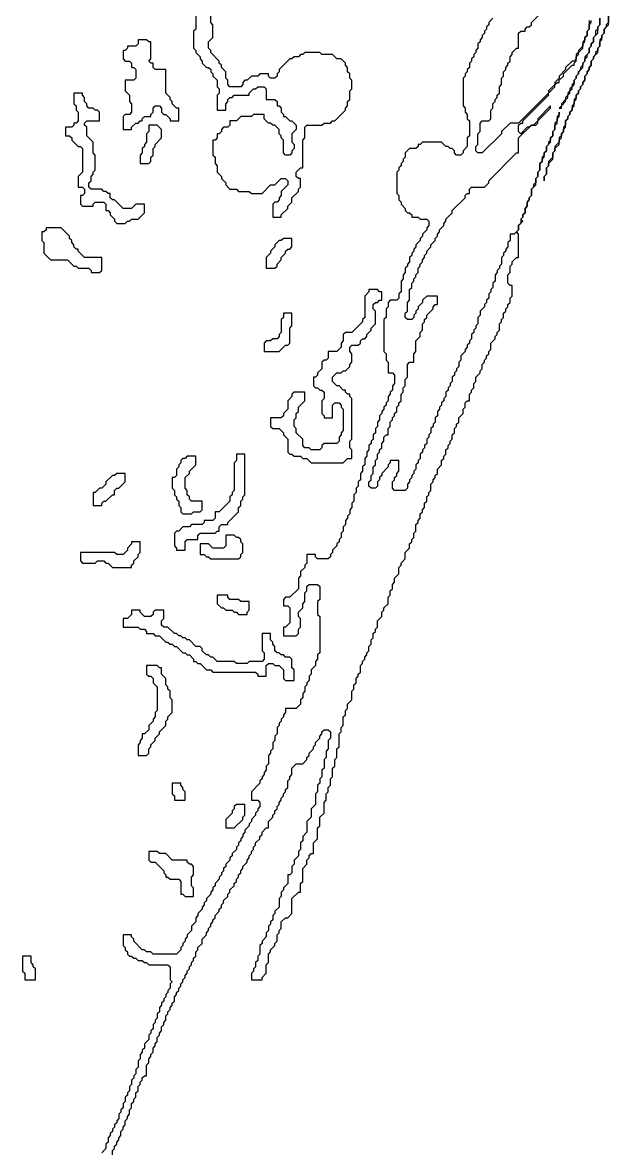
# Model space of a CAD drawing. Header units: metres. Extents: x 0 to 1000, y 0 to 1405.
# Drawn here: x 73.2 to 141.7, y 601.8 to 734 of the extents above; entities that cross this region are included whole.
import ezdxf

# ---------------------------------------------------------------- set-up
doc = ezdxf.new("R2010")
doc.units = ezdxf.units.M

msp = doc.modelspace()

# ---------------------------------------------------------------- linework, layer by layer
for points in [[(139.5, 734.25), (139.5, 733.25), (139.25, 733), (139.25, 732.5), (139, 732.25), (139, 732), (138.75, 731.75), (138.75, 731.25), (138.25, 730.75), (138.25, 730.5), (138, 730.25), (138, 729.75), (137.75, 729.5), (137.5, 729.5), (136.75, 728.75), (136.75, 728.5), (136, 727.75), (136, 727.5), (135.5, 727), (135.5, 726.75), (134.75, 726), (134.75, 725.75), (131.25, 722.25), (130.25, 722.25), (129.25, 721.25), (129.25, 721), (127, 718.75), (126.5, 718.75), (126.25, 719), (126.25, 719.5), (126.5, 719.75), (126.5, 721), (126.75, 721.25), (126.75, 722.25), (127, 722.5), (127.75, 722.5), (128, 722.75), (128, 723.75), (128.25, 724), (128.25, 724.5), (128.5, 724.75), (128.5, 725), (128.75, 725.25), (128.75, 725.5), (129, 725.75), (129, 726.5), (129.25, 726.75), (129.25, 727.5), (129.5, 727.75), (129.5, 728.25), (129.75, 728.5), (129.75, 728.75), (130, 729), (130, 729.25), (130.25, 729.5), (130.25, 730), (130.5, 730.25), (130.5, 730.5), (131, 731), (131.25, 731), (131.25, 732.75), (131.5, 733), (132, 733), (132, 733.25), (132.25, 733.5), (132.5, 733.5), (132.75, 733.75), (132.75, 734), (134, 735.25)], [(128.25, 734.5), (127.75, 734), (127.75, 733.75), (127.5, 733.5), (127.5, 733.25), (127.25, 733), (127.25, 732.75), (127, 732.5), (127, 732.25), (126.75, 732), (126.75, 731.75), (126.5, 731.5), (126.5, 731), (126.25, 730.75), (126.25, 730.5), (126, 730.25), (126, 730), (125.75, 729.75), (125.75, 729.5), (125.5, 729.25), (125.5, 728.75), (125.25, 728.5), (125.25, 728.25), (125, 728), (125, 727.75), (124.75, 727.5), (124.75, 724.25), (125, 724), (125, 723.5), (125.25, 723.25), (125.25, 722.75), (125.5, 722.5), (125.5, 720.75), (125.25, 720.5), (125.25, 719.5), (124.75, 719), (124.75, 718.75), (124.5, 718.5), (124, 718.5), (123.75, 718.75), (123.75, 719), (123.5, 719.25), (123.25, 719.25), (123, 719.5), (122.75, 719.5), (122.25, 720), (120, 720), (119.75, 719.75), (119.5, 719.75), (119.5, 719.5), (119.25, 719.25), (118.5, 719.25), (118, 718.75), (118, 718.25), (117.75, 718), (117.75, 717.75), (117.5, 717.5), (117.5, 717.25), (117.25, 717), (117.25, 716.75), (117, 716.5), (117, 714), (117.25, 713.75), (117.25, 713.25), (117.5, 713), (117.5, 712.75), (118, 712.25), (118, 712), (118.25, 711.75), (118.5, 711.75), (118.75, 711.5), (118.75, 711.25), (119.5, 711.25), (119.75, 711), (120.5, 711), (120.75, 710.75), (120.75, 710.25), (120.5, 710), (120.5, 709.75), (120, 709.25), (120, 709), (119.75, 708.75), (119.75, 708.5), (119.25, 708), (119.25, 707.75), (119, 707.5), (119, 707.25), (118.75, 707), (118.75, 706.75), (118.5, 706.5), (118.5, 706), (118.25, 705.75), (118.25, 705.5), (118, 705.25), (118, 704.75), (117.75, 704.5), (117.75, 704), (117.5, 703.75), (117.5, 702.5), (117.25, 702.25), (117.25, 701.75), (117, 701.5), (116.25, 701.5), (116, 701.25), (116, 700.75), (115.75, 700.5), (115.75, 699.5), (115.5, 699.25), (115.5, 695.5), (115.75, 695.25), (115.75, 694.5), (116, 694.25), (116, 693), (116.5, 693), (116.75, 692.75), (116.75, 691.75), (116.5, 691.5), (116.5, 691), (116.25, 690.75), (116.25, 690.5), (116, 690.25), (116, 689.75), (115.75, 689.5), (115.75, 689.25), (115.5, 689), (115.5, 688.75), (115.25, 688.5), (115.25, 688.25), (115, 688), (115, 687.5), (114.75, 687.25), (114.75, 686.75), (114.5, 686.5), (114.5, 686), (114.25, 685.75), (114.25, 685.25), (114, 685), (114, 684.75), (113.75, 684.5), (113.75, 684), (113.5, 683.75), (113.5, 683.25), (113.25, 683), (113.25, 682.25), (113, 682), (113, 681.5), (112.75, 681.25), (112.75, 680.5), (112.5, 680.25), (112.5, 679.75), (112.25, 679.5), (112.25, 679), (112, 678.75), (112, 678), (111.75, 677.75), (111.75, 677.25), (111.5, 677), (111.5, 676.5), (111.25, 676.25), (111.25, 676), (111, 675.75), (111, 675.25), (110.75, 675), (110.75, 674.5), (110.5, 674.25), (110.5, 673.75), (110.25, 673.5), (110.25, 673.25), (110, 673), (110, 672.75), (109.5, 672.25), (109.5, 672), (109.25, 671.75), (109.25, 671.5), (109, 671.25), (107.75, 671.25), (107.5, 671.5), (107.5, 671.75), (106.5, 671.75), (106.5, 670.75), (106.25, 670.5), (106.25, 670.25), (105.75, 669.75), (105.75, 669.25), (105.5, 669), (105.5, 667.75), (104.5, 666.75), (104, 666.75), (103.75, 666.5), (103.75, 665.75), (104.25, 665.75), (104.5, 665.5), (104.5, 663.75), (104, 663.25), (103.75, 663.25), (103.75, 662.25), (105.25, 662.25), (105.5, 662.5), (105.5, 663), (105.75, 663.25), (105.75, 664.25), (105.5, 664.5), (105.5, 665), (106, 665.5), (106, 666), (106.25, 666.25), (106.25, 667.25), (106.5, 667.5), (106.5, 668), (106.75, 668.25), (107.75, 668.25), (108, 668), (108, 666.5), (107.75, 666.25), (107.75, 664.75), (108, 664.5), (108, 660.25), (107.75, 660), (107.75, 659.5), (107.5, 659.25), (107.5, 658.75), (107, 658.25), (107, 657.75), (106.75, 657.5), (106.75, 657), (106.5, 656.75), (106.5, 656.5), (106.25, 656.25), (106.25, 655.75), (106, 655.5), (106, 655), (105.75, 654.75), (105.75, 654.25), (105.25, 653.75), (104, 653.75), (104, 653.25), (103.75, 653), (103.75, 652.75), (103.5, 652.5), (103.5, 652.25), (103.25, 652), (103.25, 651.75), (103, 651.5), (103, 650.75), (102.75, 650.5), (102.75, 650), (102.5, 649.75), (102.5, 649), (102.25, 648.75), (102.25, 648.5), (102, 648.25), (102, 647.25), (101.75, 647), (101.75, 646.5), (101.5, 646.25), (101.5, 646), (101.25, 645.75), (101.25, 645.5), (101, 645.25), (101, 645), (100, 644), (100, 643), (100.75, 643), (101, 642.75), (101, 642.25), (100.75, 642), (100.75, 641.75), (100.5, 641.5), (100.5, 641.25), (100, 640.75), (100, 640.5), (99.75, 640.25), (99.75, 640), (99.25, 639.5), (99.25, 639.25), (99, 639), (99, 638.75), (98.75, 638.5), (98.75, 638.25), (98.5, 638), (98.5, 637.75), (98.25, 637.5), (98.25, 637.25), (97.75, 636.75), (97.75, 636.5), (97.5, 636.25), (97.5, 636), (97, 635.5), (97, 635.25), (96.75, 635), (96.75, 634.75), (96.5, 634.5), (96.5, 634.25), (96.25, 634), (96.25, 633.75), (95.75, 633.25), (95.75, 633), (95.5, 632.75), (95.5, 632.5), (95.25, 632.25), (95.25, 632), (94.75, 631.5), (94.75, 631.25), (94.5, 631), (94.5, 630.75), (94.25, 630.5), (94.25, 630.25), (93.75, 629.75), (93.75, 629.5), (93.5, 629.25), (93.5, 628.75), (93, 628.25), (93, 627.75), (92.5, 627.25), (92.5, 627), (92.25, 626.75), (92.25, 626.5), (92, 626.25), (92, 626), (91.75, 625.75), (91.75, 625.5), (91.25, 625), (88.5, 625), (88.25, 625.25), (87.75, 625.25), (87.5, 625.5), (87.25, 625.5), (86.25, 626.5), (86.25, 626.75), (86, 627), (86, 627.25), (85, 627.25), (85, 626), (85.25, 625.75), (85.25, 625.5), (85.5, 625.25), (85.5, 625), (85.75, 624.75), (86, 624.75), (86.25, 624.5), (86.5, 624.5), (86.75, 624.25), (87.25, 624.25), (87.5, 624), (87.75, 624), (88, 623.75), (90.25, 623.75), (90.5, 623.5), (90.5, 622), (90.75, 621.75), (90.5, 621.5), (90.5, 621), (90.25, 620.75), (90.25, 620.5), (90, 620.25), (90, 620), (89.75, 619.75), (89.75, 619.5), (89.5, 619.25), (89.5, 619), (89.25, 618.75), (89.25, 618.25), (89, 618), (89, 617.5), (88.75, 617.25), (88.75, 617), (88.5, 616.75), (88.5, 616.25), (88.25, 616), (88.25, 615.75), (88, 615.5), (88, 615), (87.5, 614.5), (87.5, 614), (87.25, 613.75), (87.25, 613.5), (87, 613.25), (87, 612.75), (86.75, 612.5), (86.75, 611.75), (86.5, 611.5), (86.5, 611), (86.25, 610.75), (86.25, 610.5), (86, 610.25), (86, 609.75), (85.75, 609.5), (85.75, 609), (85.5, 608.75), (85.5, 608.5), (85.25, 608.25), (85.25, 607.75), (85, 607.5), (85, 607), (84.75, 606.75), (84.75, 606.5), (84.5, 606.25), (84.5, 605.75), (84.25, 605.5), (84.25, 605.25), (84, 605), (84, 604.75), (83.75, 604.5), (83.75, 604.25), (83.5, 604), (83.5, 603.75), (83.25, 603.5), (83.25, 603), (83, 602.75), (83, 602.25), (82.5, 601.75)], [(83.75, 601.5), (83.75, 602), (84, 602.25), (84, 602.5), (84.25, 602.75), (84.25, 603), (84.5, 603.25), (84.5, 603.5), (84.75, 603.75), (84.75, 604.25), (85, 604.5), (85, 604.75), (85.25, 605), (85.25, 605.5), (85.5, 605.75), (85.5, 606), (85.75, 606.25), (85.75, 606.75), (86, 607), (86, 607.5), (86.25, 607.75), (86.25, 608), (86.5, 608.25), (86.5, 608.75), (86.75, 609), (86.75, 609.5), (87, 609.75), (87, 610), (87.25, 610.25), (87.25, 610.5), (87.5, 610.75), (87.75, 610.75), (87.75, 612), (88, 612.25), (88, 612.75), (88.25, 613), (88.25, 613.25), (88.5, 613.5), (88.5, 614), (88.75, 614.25), (88.75, 614.5), (89, 614.75), (89, 615.25), (89.25, 615.5), (89.25, 615.75), (89.5, 616), (89.5, 616.5), (89.75, 616.75), (89.75, 617), (90, 617.25), (90, 617.75), (90.25, 618), (90.25, 618.25), (90.5, 618.5), (90.5, 618.75), (90.75, 619), (90.75, 619.25), (91, 619.5), (91, 620), (91.25, 620.25), (91.25, 620.5), (91.5, 620.75), (91.5, 621), (91.75, 621.25), (91.75, 621.5), (92, 621.75), (92, 622), (92.25, 622.25), (92.25, 622.5), (92.5, 622.75), (92.5, 623), (92.75, 623.25), (92.75, 623.5), (93, 623.75), (93, 624), (93.25, 624.25), (93.25, 624.5), (93.5, 624.75), (93.5, 625.25), (93.75, 625.5), (93.75, 625.75), (94.25, 626.25), (94.25, 626.75), (94.75, 627.25), (94.75, 627.5), (95, 627.75), (95, 628), (95.25, 628.25), (95.25, 628.5), (95.5, 628.75), (95.5, 629), (95.75, 629.25), (95.75, 629.5), (96.25, 630), (96.25, 630.25), (96.5, 630.5), (96.5, 630.75), (96.75, 631), (96.75, 631.25), (97.25, 631.75), (97.25, 632), (97.5, 632.25), (97.5, 632.5), (98, 633), (98, 633.25), (98.25, 633.5), (98.25, 633.75), (98.5, 634), (98.5, 634.25), (98.75, 634.5), (98.75, 634.75), (99, 635), (99, 635.25), (99.5, 635.75), (99.5, 636), (99.75, 636.25), (99.75, 636.5), (100, 636.75), (100, 637), (100.25, 637.25), (100.25, 637.5), (100.5, 637.75), (100.5, 638), (101, 638.5), (101, 638.75), (101.25, 639), (101.25, 639.25), (101.75, 639.75), (102, 639.75), (102, 640.5), (102.5, 641), (102.5, 641.25), (102.75, 641.5), (102.75, 641.75), (103, 642), (103, 642.25), (103.25, 642.5), (103.25, 642.75), (103.5, 643), (103.5, 643.25), (103.75, 643.5), (103.75, 643.75), (104, 644), (104, 644.25), (104.25, 644.5), (104.25, 645.25), (104.5, 645.5), (104.5, 645.75), (104.75, 646), (104.75, 646.75), (105.25, 647.25), (106, 647.25), (106.5, 647.75), (106.5, 648), (106.75, 648.25), (106.75, 648.5), (107.25, 649), (107.25, 649.25), (107.5, 649.5), (107.5, 649.75), (108, 650.25), (108, 650.5), (108.25, 650.75), (108.25, 651), (108.5, 651.25), (109, 651.25), (109.25, 651), (109.25, 650.25), (109, 650), (109, 649), (108.75, 648.75), (108.75, 648), (108.5, 647.75), (108.5, 646.75), (108.25, 646.5), (108.25, 645.75), (108, 645.5), (108, 645), (107.75, 644.75), (107.75, 644), (107.5, 643.75), (107.5, 642.5), (107, 642), (107, 641), (106.5, 640.5), (106.5, 639.25), (106, 638.75), (106, 638.25), (105.75, 638), (105.75, 637.25), (105.5, 637), (105.5, 636.5), (105, 636), (105, 635.5), (104.75, 635.25), (104.75, 634.5), (104.5, 634.25), (104.25, 634.25), (104.25, 633.25), (103.75, 632.75), (103.75, 632.5), (103.5, 632.25), (103.5, 631.75), (103.25, 631.5), (103.25, 630.5), (102.75, 630), (102.75, 629.75), (102.5, 629.5), (102.5, 629), (102.25, 628.75), (102.25, 628.5), (102, 628.25), (102, 627.75), (101.75, 627.5), (101.75, 627), (101.25, 626.5), (101.25, 626.25), (101, 626), (101, 625), (100.75, 624.75), (100.75, 624.25), (100.5, 624), (100.5, 623.5), (100.25, 623.25), (100.25, 623), (100, 622.75), (100, 622), (101.25, 622), (101.25, 622.25), (101.75, 622.75), (101.75, 623.75), (102, 624), (102, 625), (102.25, 625.25), (102.25, 625.5), (102.75, 626), (102.75, 626.25), (103, 626.5), (103, 627.25), (103.25, 627.5), (103.25, 627.75), (103.5, 628), (103.5, 628.75), (104, 629.25), (104.25, 629.25), (104.75, 629.75), (104.75, 631.5), (105.5, 632.25), (105.75, 632.25), (105.75, 633.25), (106, 633.5), (106, 635), (106.5, 635.5), (106.5, 636), (106.75, 636.25), (106.75, 636.5), (107, 636.75), (107.25, 636.75), (107.25, 638), (107.75, 638.5), (107.75, 639.75), (108, 640), (108, 641), (108.5, 641.5), (108.5, 642.75), (108.75, 643), (108.75, 643.75), (109, 644), (109, 644.5), (109.25, 644.75), (109.25, 645.5), (109.5, 645.75), (109.5, 646.75), (109.75, 647), (109.75, 647.75), (110, 648), (110, 649), (110.25, 649.25), (110.25, 650.75), (110.5, 651), (110.5, 651.5), (110.75, 651.75), (110.75, 652.75), (111, 653), (111, 653.5), (111.25, 653.75), (111.25, 654.25), (111.75, 654.75), (111.75, 655.75), (112, 656), (112, 656.5), (112.25, 656.75), (112.25, 657.25), (112.5, 657.5), (112.5, 657.75), (112.75, 658), (112.75, 658.75), (113, 659), (113, 659.25), (113.25, 659.5), (113.25, 659.75), (113.5, 660), (113.5, 660.25), (113.75, 660.5), (113.75, 661), (114, 661.25), (114, 661.75), (114.25, 662), (114.25, 662.5), (114.5, 662.75), (114.5, 663), (114.75, 663.25), (114.75, 664), (115.25, 664.5), (115.25, 665), (115.5, 665.25), (115.5, 665.5), (116, 666), (116, 666.75), (116.25, 667), (116.25, 667.5), (116.5, 667.75), (116.5, 668.25), (116.75, 668.5), (116.75, 669), (117.25, 669.5), (117.25, 670.25), (117.5, 670.5), (117.5, 670.75), (118, 671.25), (118, 672), (118.5, 672.5), (118.5, 673), (118.75, 673.25), (118.75, 673.5), (119, 673.75), (119, 674.25), (119.25, 674.5), (119.25, 675.25), (119.5, 675.5), (119.5, 675.75), (119.75, 676), (119.75, 676.5), (120, 676.75), (120, 677), (120.25, 677.25), (120.25, 677.75), (120.5, 678), (120.5, 678.5), (120.75, 678.75), (120.75, 679), (121, 679.25), (121, 680), (121.25, 680.25), (121.25, 680.5), (121.5, 680.75), (121.5, 681), (121.75, 681.25), (121.75, 681.75), (122.25, 682.25), (122.25, 682.75), (122.5, 683), (122.5, 683.25), (122.75, 683.5), (122.75, 684), (123, 684.25), (123, 684.5), (123.25, 684.75), (123.25, 685), (123.5, 685.25), (123.5, 685.75), (123.75, 686), (123.75, 686.5), (124, 686.75), (124, 687), (124.25, 687.25), (124.25, 687.75), (124.75, 688.25), (124.75, 688.75), (125, 689), (125, 689.5), (125.25, 689.75), (125.5, 689.75), (125.5, 690.5), (125.75, 690.75), (125.75, 691), (126, 691.25), (126, 691.75), (126.25, 692), (126.25, 692.5), (126.75, 693), (126.75, 693.25), (127, 693.5), (127, 694), (127.25, 694.25), (127.25, 694.5), (127.5, 694.75), (127.5, 695), (127.75, 695.25), (127.75, 695.5), (128, 695.75), (128, 696.5), (128.5, 697), (128.5, 697.25), (128.75, 697.5), (128.75, 697.75), (129, 698), (129, 698.75), (129.25, 699), (129.25, 699.25), (129.5, 699.5), (129.5, 700), (129.75, 700.25), (129.75, 700.5), (130, 700.75), (130, 701), (130.25, 701.25), (130.25, 701.75), (130.5, 702), (130.5, 703.25), (130.25, 703.25), (130, 703.5), (130, 704.5), (130.25, 704.75), (130.25, 705.5), (130.5, 705.75), (130.5, 706), (131, 706.5), (131.25, 706.5), (131.25, 709.25), (131, 709.5), (131.25, 709.75), (131.25, 710.25), (131.75, 710.75), (131.5, 711), (131.75, 711.25), (131.75, 711.5), (132, 711.75), (132, 712.25), (132.25, 712.5), (132.25, 713), (132.5, 713.25), (132.5, 713.5), (132.75, 713.75), (132.75, 714.5), (133.25, 715), (133.25, 715.75), (133.5, 716), (133.5, 716.5), (133.75, 716.75), (133.75, 717.5), (134, 717.75), (134, 718), (134.25, 718.25), (134.25, 718.75), (134.5, 719), (134.5, 719.5), (135, 720), (135, 720.5), (135.25, 720.75), (135.25, 721.25), (135.5, 721.5), (135.5, 722), (135.75, 722.25), (135.75, 722.75), (136, 723), (136, 723.5), (136, 723.25), (135.75, 723), (135.75, 722.5), (135.5, 722.25), (135.5, 721.5), (135.25, 721.25), (135.25, 720.75), (135, 720.5), (135, 720.25), (134.75, 720), (134.75, 719.75), (134.5, 719.5), (134.5, 719), (134.25, 718.75), (134.25, 718.5), (134, 718.25), (134, 717.75), (133.75, 717.5), (133.75, 716.75), (133.5, 716.5), (133.5, 716), (133.25, 715.75), (133.25, 715.25), (133, 715), (133, 714.75), (132.75, 714.5), (132.75, 713.75), (132.5, 713.5), (132.5, 713.25), (132.25, 713), (132.25, 712.5), (132, 712.25), (132, 711.75), (131.75, 711.5), (131.75, 711.25), (131.5, 711), (131.5, 710.5), (131.25, 710.25), (131.25, 709.75), (130.75, 709.25), (130.25, 709.25), (130.25, 708.5), (130, 708.25), (130, 707.75), (129.75, 707.5), (129.75, 707.25), (129.5, 707), (129.5, 706.75), (129.25, 706.5), (129.25, 705.75), (129, 705.5), (129, 705.25), (128.75, 705), (128.75, 704.75), (128.5, 704.5), (128.5, 703.75), (128.25, 703.5), (128.25, 703), (128, 702.75), (128, 702.5), (127.75, 702.25), (127.75, 701.75), (127.5, 701.5), (127.5, 701.25), (127.25, 701), (127.25, 700.75), (126.75, 700.25), (126.75, 699.75), (126.5, 699.5), (126.5, 698.75), (126.25, 698.5), (126.25, 698.25), (126, 698), (126, 697.75), (125.75, 697.5), (125.75, 697), (125.5, 696.75), (125.5, 696.5), (125.25, 696.25), (125.25, 696), (125, 695.75), (125, 695.5), (124.5, 695), (124.5, 694.5), (124.25, 694.25), (124.25, 693.75), (124, 693.5), (124, 693.25), (123.75, 693), (123.75, 692.75), (123.5, 692.5), (123.5, 692), (123.25, 691.75), (123.25, 691.5), (123, 691.25), (123, 691), (122.75, 690.75), (122.75, 690.25), (122.5, 690), (122.5, 689.75), (122.25, 689.5), (122.25, 689.25), (122, 689), (122, 688.75), (121.75, 688.5), (121.75, 688), (121.5, 687.75), (121.5, 687.25), (121.25, 687), (121.25, 686.75), (121, 686.5), (121, 686), (120.75, 685.75), (120.75, 685.5), (120.5, 685.25), (120.5, 684.75), (120.25, 684.5), (120.25, 684.25), (120, 684), (120, 683.75), (119.75, 683.5), (119.75, 683), (119.5, 682.75), (119.5, 682.5), (119.25, 682.25), (119.25, 681.75), (119, 681.5), (119, 681.25), (118.75, 681), (118.75, 680.75), (118.5, 680.5), (118.5, 680.25), (118.25, 680), (118.25, 679.5), (118, 679.25), (116.75, 679.25), (116.5, 679.5), (116.5, 680.25), (116.75, 680.5), (116.75, 680.75), (117, 681), (117, 681.25), (117.25, 681.5), (117.25, 682.75), (116.25, 682.75), (116.25, 682.5), (116, 682.25), (116, 682), (115.25, 681.25), (115.25, 681), (115, 680.75), (115, 680.5), (114.75, 680.25), (114.75, 679.75), (114.5, 679.5), (114, 679.5), (113.75, 679.75), (113.75, 680.25), (114, 680.5), (114, 681), (114.25, 681.25), (114.25, 682), (114.5, 682.25), (114.5, 682.75), (114.75, 683), (114.75, 683.5), (115, 683.75), (115, 684), (115.25, 684.25), (115.25, 684.75), (115.5, 685), (115.5, 685.5), (115.75, 685.75), (116, 685.75), (116, 686.5), (116.25, 686.75), (116.25, 687.25), (116.5, 687.5), (116.5, 687.75), (116.75, 688), (116.75, 688.25), (117, 688.5), (117, 689), (117.25, 689.25), (117.25, 689.5), (117.5, 689.75), (117.5, 690.5), (117.75, 690.75), (117.75, 691.25), (118, 691.5), (118, 692.25), (118.25, 692.5), (118.25, 694), (118.5, 694.25), (119, 694.25), (119, 695.25), (119.25, 695.5), (119.25, 696.75), (119.75, 697.25), (119.75, 697.75), (120, 698), (120, 698.75), (120.25, 699), (120.25, 699.25), (120.5, 699.5), (120.5, 699.75), (121.25, 700.5), (121.25, 700.75), (121.5, 701), (121.75, 701), (121.75, 702), (120.5, 702), (120, 701.5), (120, 701.25), (119.5, 700.75), (119.5, 700.5), (119.25, 700.25), (119.25, 700), (119, 699.75), (119, 699.5), (118.75, 699.25), (118.25, 699.25), (118, 699.5), (118, 700), (118.25, 700.25), (118.25, 701.25), (118.5, 701.5), (118.5, 702.75), (118.75, 703), (118.75, 703.5), (119, 703.75), (119, 704), (119.25, 704.25), (119.25, 704.5), (119.5, 704.75), (119.5, 705.25), (119.75, 705.5), (119.75, 705.75), (120, 706), (120, 706.25), (120.25, 706.5), (120.25, 706.75), (120.5, 707), (120.5, 707.25), (121, 707.75), (121, 708), (121.5, 708.5), (121.5, 708.75), (121.75, 709), (121.75, 709.25), (122, 709.5), (122, 709.75), (122.5, 710.25), (122.5, 710.5), (122.75, 710.75), (122.75, 711), (123.5, 711.75), (123.5, 712), (125, 713.5), (125, 713.75), (125.25, 714), (125.5, 714), (125.5, 714.5), (125.75, 714.75), (127.25, 714.75), (127.75, 715.25), (127.75, 715.5), (131, 718.75), (131.25, 718.75), (131.25, 720.5), (132.75, 722), (133.25, 722), (133.5, 722.25), (133.5, 722.5), (135, 724), (135, 724.25), (133.5, 722.75), (133.5, 722.5), (133, 722), (132.75, 722), (132.5, 721.75), (132.25, 721.75), (131.5, 721), (131.25, 721.25), (131.25, 722), (131.5, 722.25), (131.75, 722.25), (131.75, 722.5), (134.75, 725.5), (134.75, 725.75), (135.5, 726.5), (135.5, 726.75), (135.75, 727), (136, 727), (136, 727.25), (136.5, 727.75), (136.5, 728), (137.5, 729), (137.75, 729), (137.75, 729.25), (138, 729.5), (138, 730), (138.25, 730.25), (138.25, 730.5), (138.75, 731), (138.75, 731.5), (139, 731.75), (139, 732.25), (139.25, 732.5), (139.25, 733), (139.5, 733.25), (139.5, 733.75), (139.75, 734), (139.75, 734.25)], [(93.5, 734.75), (93.5, 733.25), (93.25, 733), (93.25, 731), (93.5, 730.75), (93.5, 730.5), (94, 730), (94, 729.75), (94.25, 729.5), (94.25, 729.25), (94.75, 728.75), (95, 728.75), (95.25, 728.5), (95.25, 728.25), (95.5, 728), (95.5, 727.75), (96, 727.25), (96, 726.5), (96.25, 726.25), (96.25, 725.75), (96, 725.5), (96, 723.75), (97, 723.75), (97, 724.5), (97.25, 724.75), (97.25, 725), (97.5, 725.25), (97.75, 725.25), (98, 725.5), (99.75, 725.5), (99.75, 725.75), (100.25, 726.25), (100.5, 726.25), (100.75, 726.5), (101.5, 726.5), (101.75, 726.25), (101.75, 725), (102.75, 725), (103, 724.75), (103, 724.25), (103.25, 724.25), (103.5, 724), (103.5, 723.5), (103.75, 723.25), (103.75, 723), (104, 723), (104.5, 722.5), (104.75, 722.5), (105.25, 722), (105.25, 721.5), (104.75, 721), (104.75, 720), (105, 719.75), (105, 719.25), (104.75, 719), (104.75, 718.75), (104.5, 718.5), (104, 718.5), (103.75, 718.75), (103.75, 720.25), (103.5, 720.5), (103.5, 720.75), (103.25, 721), (103.25, 721.5), (102.75, 722), (102.5, 722), (102.25, 722.25), (102, 722.25), (101.5, 722.75), (101.5, 723.25), (100.25, 723.25), (100, 723), (98.75, 723), (98.25, 722.5), (97.5, 722.5), (97.5, 722), (97.25, 721.75), (96.75, 721.75), (96.5, 721.5), (96.5, 721.25), (96.25, 721), (96, 721), (96, 720.5), (95.75, 720.25), (95.5, 720.25), (95.5, 718.5), (95.75, 718.25), (95.75, 717.5), (96, 717.25), (96, 716.5), (96.5, 716), (96.5, 715.75), (97, 715.25), (97, 715), (97.5, 714.5), (98.25, 714.5), (98.5, 714.25), (99.75, 714.25), (100, 714), (101.25, 714), (102.25, 715), (102.75, 715), (103.5, 715.75), (104, 715.75), (104.25, 715.5), (104.25, 715), (103.5, 714.25), (103.5, 713.75), (103.25, 713.5), (103.25, 713.25), (103, 713), (102.75, 713), (102.5, 712.75), (102.5, 711.25), (103.5, 711.25), (103.5, 711.5), (104.25, 712.25), (104.25, 712.5), (104.75, 713), (104.75, 713.5), (105.5, 714.25), (105.5, 714.5), (105.75, 714.75), (105.75, 715.75), (105.5, 715.75), (105.25, 716), (105.25, 716.5), (105.75, 717), (106, 717), (106, 720.25), (106.25, 720.5), (106.25, 721.75), (106.5, 722), (108.25, 722), (108.5, 722.25), (109.25, 722.25), (109.5, 722.5), (109.75, 722.5), (111, 723.75), (111, 724), (111.25, 724.25), (111.25, 724.75), (111.5, 725), (111.5, 726), (111.75, 726.25), (111.75, 727.25), (111.5, 727.5), (111.5, 728), (111.25, 728.25), (111.25, 728.75), (111, 729), (111, 729.25), (110.5, 729.75), (110, 729.75), (109.5, 730.25), (108.25, 730.25), (108, 730.5), (106.25, 730.5), (106, 730.25), (105.75, 730.25), (105.5, 730), (105, 730), (104.75, 729.75), (104.5, 729.75), (103.25, 728.5), (103.25, 728.25), (103, 728), (103, 727.75), (102.75, 727.5), (102.25, 727.5), (102, 727.75), (102, 728), (101, 728), (100.75, 727.75), (100, 727.75), (99.5, 727.25), (99.25, 727.25), (99, 727), (99, 726.75), (98.75, 726.5), (97.5, 726.5), (97.25, 726.75), (97.25, 727.25), (97, 727.5), (97, 728.25), (96.5, 728.75), (96.5, 729), (96.25, 729.25), (96.25, 729.5), (95.25, 730.5), (95.25, 730.75), (95, 731), (95, 731.75), (95.5, 732.25), (95.5, 733.75), (95.25, 734), (95.25, 734.75)], [(141.75, 734.75), (141.75, 734), (141.5, 733.75), (141.5, 733.5), (141.25, 733.25), (141.25, 732.75), (141, 732.5), (141, 732.25), (140.75, 732), (140.75, 731.25), (140.5, 731), (140.5, 730.75), (140.25, 730.5), (140.25, 730.25), (140, 730), (140, 729.75), (139.75, 729.5), (139.75, 729), (139.5, 728.75), (139.5, 728.5), (139.25, 728.25), (139.25, 728), (139, 727.75), (139, 727.25), (138.75, 727), (138.75, 726.75), (138.5, 726.5), (138.5, 726.25), (138.25, 726), (138.25, 725.75), (138, 725.5), (138, 725.25), (137.75, 725), (137.75, 724.5), (137.5, 724.25), (137.5, 723.75), (137.25, 723.5), (137.25, 723.25), (137, 723), (137, 722.75), (136.75, 722.5), (136.75, 722), (136.5, 721.75), (136.5, 721.25), (136.25, 721), (136.25, 720.75), (136, 720.5), (136, 720), (135.5, 719.5), (135.5, 719), (135.25, 718.75), (135.25, 718.25), (134.75, 717.75), (134.75, 717.25), (134.5, 717), (134.5, 716.25), (134.25, 716), (134.25, 715.5), (134.25, 716), (134.5, 716.25), (134.5, 717), (134.75, 717.25), (134.75, 717.5), (135.25, 718), (135.25, 718.75), (135.5, 719), (135.5, 719.25), (136, 719.75), (136, 720.25), (136.25, 720.5), (136.25, 721), (136.5, 721.25), (136.5, 721.5), (136.75, 721.75), (136.75, 722.5), (137, 722.75), (137, 723), (137.25, 723.25), (137.25, 723.5), (137.5, 723.75), (137.5, 724), (137.75, 724.25), (137.75, 724.75), (138, 725), (138, 725.5), (138.25, 725.75), (138.25, 726), (138.5, 726.25), (138.5, 726.5), (138.75, 726.75), (138.75, 727), (139, 727.25), (139, 727.75), (139.25, 728), (139.25, 728.25), (139.5, 728.5), (139.5, 728.75), (139.75, 729), (139.75, 729.5), (140, 729.75), (140, 730), (140.5, 730.5), (140.5, 731), (140.75, 731.25), (140.75, 731.75), (141, 732), (141, 732.5), (141.25, 732.75), (141.25, 733.25), (141.75, 733.75), (141.75, 734.75)], [(140.75, 734.5), (140.75, 733.75), (140.5, 733.5), (140.5, 733.25), (140.25, 733), (140.25, 732.5), (140, 732.25), (140, 731.75), (139.75, 731.5), (139.75, 731.25), (139.5, 731), (139.5, 730.5), (139, 730), (139, 729.5), (138.75, 729.25), (138.75, 729), (138.5, 728.75), (138.5, 728.5), (138.25, 728.25), (138.25, 728), (138, 727.75), (138, 727.5), (137.75, 727.25), (137.75, 727), (137.5, 726.75), (137.5, 726.5), (137.25, 726.25), (137.25, 726), (137, 725.75), (137, 725.5), (136.75, 725.25), (136.75, 725), (136.25, 724.5), (136.25, 724.25), (136, 724), (136.25, 724), (136.25, 724.25), (136.75, 724.75), (136.75, 725), (137, 725.25), (137, 725.5), (137.25, 725.75), (137.25, 726), (137.5, 726.25), (137.5, 726.5), (137.75, 726.75), (137.75, 727.25), (138, 727.5), (138, 727.75), (138.25, 728), (138.25, 728.25), (138.75, 728.75), (138.75, 729.25), (139, 729.5), (139, 729.75), (139.25, 730), (139.25, 730.25), (139.5, 730.5), (139.5, 731), (139.75, 731.25), (139.75, 731.5), (140, 731.75), (140, 732.25), (140.5, 732.75), (140.5, 733.5), (140.75, 733.75), (140.75, 734.5)]]:
    msp.add_lwpolyline(points)
for points in [[(86.75, 732), (86.75, 731.5), (86.5, 731.25), (85.5, 731.25), (85.5, 731), (85.25, 730.75), (85, 730.75), (85, 729.75), (85.25, 729.5), (85.75, 729.5), (86, 729.25), (86, 728.75), (86.25, 728.75), (86.5, 728.5), (86.5, 727.5), (86.25, 727.25), (85.25, 727.25), (85.25, 726), (85.75, 725.5), (85.75, 724.75), (86, 724.5), (86, 723.5), (85.75, 723.25), (85.25, 723.25), (85, 723), (85, 721.5), (86, 721.5), (86, 721.75), (86.5, 722.25), (86.75, 722.25), (87, 722.5), (87.25, 722.5), (87.25, 722.75), (87.5, 723), (88.25, 723), (88.25, 723.25), (88.5, 723.5), (88.5, 724), (88.75, 724.25), (89.25, 724.25), (89.5, 724), (89.5, 723.5), (89.75, 723.25), (90, 723.25), (90.5, 722.75), (90.5, 722.5), (91.5, 722.5), (91.5, 724), (91.25, 724), (90.75, 724.5), (90.75, 724.75), (90.5, 725), (90.5, 725.25), (90, 725.75), (90, 728.5), (88.75, 728.5), (88.5, 728.75), (88.5, 729.25), (88.25, 729.25), (88, 729.5), (88.25, 729.75), (88.25, 731.75), (88, 731.75), (87.75, 732)], [(79.25, 725.75), (79.25, 724.5), (79.5, 724.25), (79.5, 723.75), (79.75, 723.5), (79.75, 722.5), (79.5, 722.25), (79.25, 722.25), (79.25, 722), (79, 721.75), (78.25, 721.75), (78.25, 720.75), (78.75, 720.75), (79, 720.5), (79, 720.25), (79.75, 719.5), (80, 719.5), (80.25, 719.25), (80.25, 716.5), (79.75, 716), (79.75, 714.75), (80.25, 714.75), (80.5, 714.5), (80.5, 714), (80.25, 713.75), (80, 713.75), (80, 712.75), (80.25, 712.5), (81.5, 712.5), (81.5, 712.75), (81.75, 713), (82.75, 713), (83, 712.75), (83, 712), (83.25, 712), (83.5, 711.75), (83.5, 711.5), (84, 711), (84, 710.75), (84.25, 710.5), (85.25, 710.5), (85.5, 710.75), (85.75, 710.75), (86, 711), (86.75, 711), (87.5, 711.75), (87.5, 712.75), (86.5, 712.75), (86, 712.25), (85, 712.25), (84, 713.25), (83.75, 713.25), (83.5, 713.5), (83.5, 714), (83.25, 714), (83, 714.25), (82.75, 714.25), (82.5, 714.5), (81.25, 714.5), (81, 714.75), (81, 715.25), (81.25, 715.5), (81.25, 716), (81.5, 716.25), (81.5, 716.5), (81.75, 716.75), (81.75, 718.5), (81.5, 718.75), (81.5, 720), (80.75, 720.75), (80.75, 721.75), (80.5, 722), (80.5, 722.25), (80.75, 722.5), (82.25, 722.5), (82.25, 723.5), (82, 723.75), (81.75, 723.75), (81.5, 724), (81, 724), (80.75, 724.25), (80.75, 724.5), (80.5, 724.75), (80.5, 725.25), (80.25, 725.5), (80.25, 725.75)], [(88, 722), (88, 721.25), (87.75, 721), (87.75, 720), (87.5, 719.75), (87.5, 719.5), (87.25, 719.25), (87.25, 718.75), (87, 718.5), (87, 717.5), (88, 717.5), (88.25, 717.75), (88.25, 718.25), (88.5, 718.5), (88.5, 719.25), (88.75, 719.5), (88.75, 719.75), (89.5, 720.5), (89.5, 721.5), (89, 722)], [(76, 710), (76, 709.75), (75.75, 709.5), (75.5, 709.5), (75.5, 708.5), (75.75, 708.25), (75.75, 707), (76.5, 706.25), (78.5, 706.25), (79.25, 705.5), (79.5, 705.5), (79.75, 705.25), (81, 705.25), (81.25, 705), (81.25, 704.75), (82.25, 704.75), (82.5, 705), (82.5, 706.5), (80.5, 706.5), (79.75, 707.25), (79.75, 707.5), (79.5, 707.5), (79.25, 707.75), (79.25, 708), (79, 708.25), (79, 708.5), (78.75, 708.75), (78.75, 709), (77.75, 710)], [(103.75, 708.75), (103.5, 708.5), (103.25, 708.5), (102.75, 708), (102.75, 707.75), (102.25, 707.25), (102.25, 707), (101.75, 706.5), (101.75, 705.25), (102.75, 705.25), (103, 705.5), (103, 705.75), (103.5, 706.25), (103.5, 706.5), (104, 707), (104, 707.25), (104.25, 707.5), (104.5, 707.5), (104.75, 707.75), (104.75, 708.75)], [(113.75, 702.75), (113.75, 702.5), (113.25, 702), (113.25, 699.5), (113, 699.25), (113, 699), (111.75, 697.75), (111, 697.75), (110.75, 697.5), (110.75, 696.75), (110.5, 696.5), (110.5, 696), (110, 695.5), (109, 695.5), (109, 694.75), (108.75, 694.5), (108.5, 694.5), (108.25, 694.25), (108.25, 693.5), (107.75, 693), (107.75, 692.75), (107.5, 692.5), (107.25, 692.5), (107.25, 691.5), (107.5, 691.25), (107.75, 691.25), (108, 691), (108.25, 691), (108.5, 690.75), (108.5, 690), (108.25, 689.75), (108.25, 688.25), (108.5, 688), (108.5, 687.75), (109.5, 687.75), (109.5, 689.25), (109.75, 689.5), (110.25, 689.5), (110.5, 689.25), (110.5, 689), (110.75, 688.75), (110.75, 686.25), (110.5, 686), (110.5, 685.75), (110.25, 685.5), (110.25, 685), (110, 684.75), (108.5, 684.75), (108.25, 684.5), (108.25, 684.25), (108, 684), (107, 684), (106.75, 684.25), (106.25, 684.25), (106, 684.5), (106, 685.25), (105.25, 686), (105.25, 686.5), (105, 686.75), (105, 687.5), (105.25, 687.75), (105.25, 688.25), (105.5, 688.5), (105.5, 689), (106.25, 689.75), (106.25, 690.75), (105, 690.75), (104.75, 690.5), (104.75, 690.25), (104.25, 689.75), (104.25, 688.75), (103.75, 688.25), (103.75, 688), (103.5, 687.75), (102.25, 687.75), (102.25, 686.75), (102.5, 686.5), (103.25, 686.5), (103.75, 686), (103.75, 685.75), (104.25, 685.25), (104.25, 683.75), (104.5, 683.5), (104.75, 683.5), (105, 683.25), (105.75, 683.25), (106, 683), (106.5, 683), (107, 682.5), (110.75, 682.5), (111.25, 683), (111.75, 683), (111.75, 684), (111.5, 684.25), (111.5, 685), (111.75, 685.25), (111.75, 690), (111.5, 690.25), (111.5, 690.5), (111.25, 690.5), (111, 690.75), (111, 691), (110.75, 691), (110.25, 691.5), (110, 691.5), (109.5, 692), (109.5, 692.5), (110, 693), (110.5, 693), (110.75, 693.25), (111, 693.25), (111.5, 693.75), (111.5, 694), (111.75, 694.25), (111.75, 695.25), (111.5, 695.5), (111.5, 696), (111.75, 696.25), (112.5, 696.25), (112.75, 696.5), (112.75, 696.75), (113, 697), (113.25, 697), (113.5, 697.25), (113.5, 697.5), (114, 698), (114, 698.25), (114.5, 698.75), (114.5, 700.25), (114.25, 700.5), (114.25, 701), (114.5, 701.25), (114.75, 701.25), (115, 701.5), (115.25, 701.5), (115.25, 702.5), (115, 702.5), (114.75, 702.75)], [(103.75, 700), (103.75, 699.5), (103.5, 699.25), (103.5, 697.75), (103.25, 697.5), (103.25, 697.25), (103, 697), (102.5, 697), (102.25, 696.75), (101.75, 696.75), (101.5, 696.5), (101.5, 695.5), (103.25, 695.5), (104, 696.25), (104.25, 696.25), (104.5, 696.5), (104.5, 698.25), (104.75, 698.5), (104.75, 700)], [(92.5, 683.25), (92.25, 683), (92, 683), (91.75, 682.75), (91.75, 682.5), (91.5, 682.25), (91.5, 682), (91.25, 681.75), (91.25, 681), (91, 680.75), (90.75, 680.75), (90.75, 679.5), (91, 679.25), (91, 678.75), (91.25, 678.5), (91.25, 678.25), (91.5, 678), (91.5, 677.5), (91.75, 677.25), (91.75, 676.75), (92, 676.5), (93, 676.5), (93.25, 676.75), (94, 676.75), (94.25, 677), (94.25, 678), (93, 678), (92.75, 678.25), (92.75, 678.5), (92.5, 678.75), (92.5, 679.25), (92.25, 679.5), (92.25, 680.75), (92.75, 681.25), (92.75, 681.5), (93.5, 682.25), (93.5, 683.25)], [(98.25, 683.5), (98.25, 682.75), (98, 682.5), (98, 679.25), (97.75, 679), (97.75, 678.75), (97.5, 678.5), (97.5, 678), (96.25, 676.75), (95.75, 676.75), (95.75, 676), (95.5, 675.75), (94.5, 675.75), (94.5, 675.5), (94.25, 675.25), (93, 675.25), (92.75, 675), (92, 675), (91.5, 674.5), (91.25, 674.5), (91, 674.25), (91, 672.75), (91.25, 672.5), (91.25, 672.25), (92.25, 672.25), (92.25, 673.25), (92.5, 673.5), (93.75, 673.5), (93.75, 674), (94, 674.25), (95.75, 674.25), (96, 674.5), (96.25, 674.5), (96.25, 675), (96.5, 675.25), (97.25, 675.25), (97.25, 675.5), (98.5, 676.75), (98.5, 677.25), (98.75, 677.5), (98.75, 678), (99, 678.25), (99, 678.5), (99.25, 678.75), (99.25, 683.5)], [(84.25, 681.25), (84, 681), (83.75, 681), (83, 680.25), (83, 680), (82.5, 679.5), (82.25, 679.5), (81.75, 679), (81.5, 679), (81.5, 677.5), (82.5, 677.5), (82.5, 677.75), (82.75, 678), (83, 678), (83.75, 678.75), (84, 678.75), (84, 679.25), (84.25, 679.5), (84.5, 679.5), (85.25, 680.25), (85.25, 681.25)], [(86, 673.25), (86, 673), (85.5, 672.5), (85.5, 672.25), (85, 671.75), (84.25, 671.75), (84, 672), (80, 672), (80, 671), (80.25, 670.75), (81.75, 670.75), (82, 671), (82.75, 671), (83, 670.75), (83.25, 670.75), (83.75, 670.25), (86, 670.25), (86, 670.5), (86.25, 670.75), (86.25, 671), (86.75, 671.5), (86.75, 671.75), (87, 672), (87, 673.25)], [(97, 674), (97, 672.75), (96.75, 672.5), (95.5, 672.5), (95, 673), (94, 673), (94, 671.75), (94.5, 671.75), (94.75, 671.5), (95, 671.5), (95.25, 671.25), (98.5, 671.25), (98.75, 671.5), (98.75, 671.75), (99, 672), (99, 673), (98.75, 673.25), (98.75, 673.5), (98.5, 673.75), (98.25, 673.75), (98, 674)], [(96, 667), (96, 666), (96.5, 665.5), (96.75, 665.5), (97, 665.25), (97.75, 665.25), (98, 665), (98.25, 665), (98.5, 664.75), (99.5, 664.75), (99.5, 665), (99.75, 665.25), (99.75, 666.25), (98.75, 666.25), (98.5, 666.5), (97.5, 666.5), (97.25, 666.75), (97.25, 667)], [(86, 665.25), (86, 664.75), (85.5, 664.25), (85, 664.25), (85, 663.25), (86.75, 663.25), (87, 663), (87.5, 663), (87.75, 662.75), (87.75, 662.5), (88.5, 662.5), (88.75, 662.25), (89.25, 662.25), (90, 661.5), (90.25, 661.5), (90.5, 661.25), (90.75, 661.25), (91, 661), (91.25, 661), (92, 660.25), (92.25, 660.25), (92.5, 660), (92.75, 660), (93.25, 659.5), (93.25, 659.25), (93.5, 659.25), (93.75, 659), (94, 659), (94.75, 658.25), (95.25, 658.25), (95.5, 658), (100.5, 658), (100.75, 657.75), (100.75, 657.5), (101.75, 657.5), (101.75, 658.75), (102, 659), (102.5, 659), (102.75, 658.75), (103.25, 658.75), (103.75, 658.25), (103.75, 657.25), (104, 657), (105, 657), (105, 658.25), (104.75, 658.5), (104.75, 659.5), (104.5, 659.75), (104, 659.75), (103.75, 660), (103.5, 660), (103.25, 660.25), (103, 660.25), (102.75, 660.5), (102.75, 661), (102.5, 661.25), (102.5, 661.5), (102.25, 661.75), (102.25, 662.5), (101.25, 662.5), (101.25, 660.5), (101.5, 660.25), (101.5, 659.5), (101.25, 659.25), (99.75, 659.25), (99.5, 659), (98.25, 659), (98, 659.25), (96, 659.25), (95.5, 659.75), (95.25, 659.75), (95, 660), (94.75, 660), (94.25, 660.5), (94.25, 660.75), (94, 661), (93.5, 661), (92.75, 661.75), (92.5, 661.75), (92.25, 662), (92, 662), (91.75, 662.25), (91.5, 662.25), (91.25, 662.5), (91, 662.5), (90.25, 663.25), (89.75, 663.25), (89.5, 663.5), (89.5, 664), (89.75, 664.25), (89.75, 665.25), (88.75, 665.25), (88.5, 665), (88.5, 664.75), (88.25, 664.5), (87.5, 664.5), (87, 665), (87, 665.25)], [(87.75, 658.75), (87.75, 657.75), (88, 657.5), (88.25, 657.5), (88.5, 657.25), (88.5, 656.75), (89, 656.25), (89, 653.5), (88.75, 653.25), (88.75, 652.75), (88.5, 652.5), (88.5, 652.25), (88, 651.75), (88, 651.25), (87.5, 650.75), (87.25, 650.75), (87.25, 650.25), (87, 650), (87, 649.75), (86.75, 649.5), (86.75, 648.25), (87.75, 648.25), (88, 648.5), (88, 649), (88.25, 649.25), (88.25, 649.5), (88.75, 650), (88.75, 650.25), (89.25, 650.75), (89.25, 651), (90, 651.75), (90, 652.25), (90.25, 652.5), (90.25, 652.75), (90.75, 653.25), (90.75, 654.75), (90.5, 655), (90.5, 655.75), (90.25, 656), (90.25, 656.25), (90, 656.5), (90, 657.25), (89.5, 657.75), (89.5, 658.5), (89.25, 658.5), (89, 658.75)], [(90.75, 645), (90.75, 643.75), (91, 643.5), (91, 643), (92.25, 643), (92.25, 644), (92, 644.25), (92, 644.5), (91.75, 644.75), (91.75, 645)], [(98.25, 642.5), (98, 642.25), (98, 642), (97.75, 641.75), (97.75, 641.5), (97, 640.75), (97, 639.75), (98, 639.75), (99, 640.75), (99, 641), (99.25, 641.25), (99.25, 642.5)], [(88, 637), (88, 636), (88.25, 635.75), (88.75, 635.75), (89.75, 634.75), (89.75, 634.5), (90, 634.25), (90, 634), (90.25, 634), (90.5, 633.75), (91.5, 633.75), (91.75, 633.5), (91.75, 632), (92, 632), (92.25, 631.75), (93.25, 631.75), (93.25, 632.75), (93, 633), (93, 634), (93.25, 634.25), (93.25, 635.25), (93, 635.5), (92.75, 635.5), (92.5, 635.75), (92.5, 636), (90.75, 636), (90, 636.75), (89.25, 636.75), (89, 637)], [(73.25, 624.75), (73.25, 623), (73.5, 622.75), (73.5, 622), (74.75, 622), (74.75, 623.25), (74.5, 623.5), (74.5, 623.75), (74.25, 624), (74.25, 624.75)]]:
    msp.add_lwpolyline(points, close=True)

doc.saveas('drawing.dxf')
